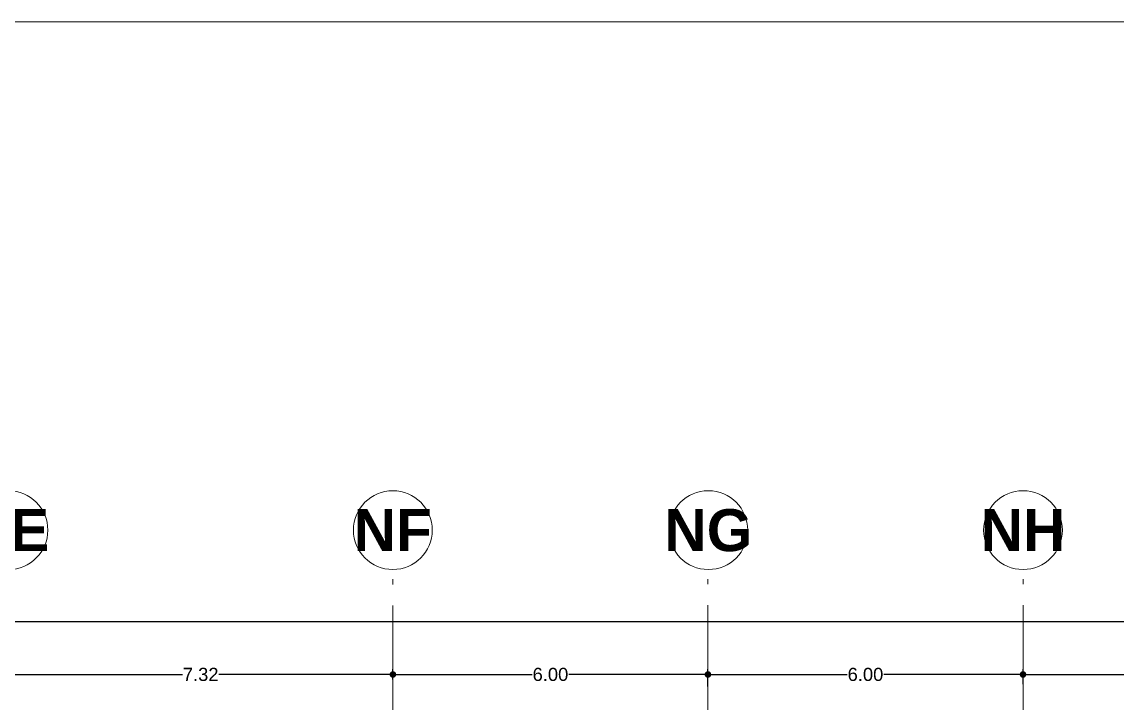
# Model space of a CAD drawing. Header units: metres. Extents: x -22 to 564, y 0 to 143.
# Drawn here: x 312.54 to 333.4, y 56 to 68.98 of the extents above; entities that cross this region are included whole.
import ezdxf
from ezdxf.enums import TextEntityAlignment as Align

# ---------------------------------------------------------------- set-up
doc = ezdxf.new("R2010")
doc.units = ezdxf.units.M
doc.linetypes.add('EJES630', pattern=[6.3, 5.5, -0.4, 0, -0.4])
for name, color, linetype in [('COTAS EJES', 8, 'Continuous'), ('EJES BOLAS', 11, 'Continuous'), ('EJES TEXTOS', 3, 'Continuous')]:
    doc.layers.add(name, color=color, linetype=linetype)
doc.layers.add('EJES', color=11, linetype='EJES630', lineweight=0)
doc.layers.add('XREF PIE 1.100$0$G-ANNO-TTLB', color=7, linetype='Continuous', lineweight=9)
doc.styles.add('COTAS', font='arial.ttf')
doc.styles.add('EJES', font='arialbd.ttf', dxfattribs={"height": 0.8})
doc.dimstyles.new('100 EJES', dxfattribs={"dimtxt": 0.25, "dimasz": 0.125, "dimexe": 0.1, "dimexo": 0.1, "dimgap": 0.025, "dimtad": 0, "dimtih": 1, "dimtoh": 1, "dimzin": 1, "dimdsep": 46, "dimtxsty": 'COTAS', "dimblk": 'DOT', "dimcen": 0.1, "dimclrd": 256, "dimclre": 256, "dimclrt": 7, "dimadec": 0, "dimazin": 1, "dimtfac": 1, "dimtofl": 0, "dimtmove": 2, "dimatfit": 3, "dimfxl": 1, "dimtolj": 1, "dimtzin": 1, "dimlwd": 25, "dimlwe": -1, "dimarcsym": 0})

# ---------------------------------------------------------------- blocks, each defined once
blk = doc.blocks.new('XREF PIE 1.100$0$ZUM-TB-XX-PP_PIE DE PLANO - ZUM_TB_PP_XX__PIE DE PLANO 90x60cm-1443826-PLANTA BAJA GENERAL')
at = {"layer": 'XREF PIE 1.100$0$G-ANNO-TTLB', "lineweight": 20}
blk.add_line((0.3018, 0.595), (-0.4632, 0.595), dxfattribs=at)
blk = doc.blocks.new('EJE')
at = {"linetype": 'Continuous', "lineweight": 5}
blk.add_circle((0, 0), 0.75, dxfattribs=at)
at = {"layer": 'EJES TEXTOS', "style": 'EJES'}
blk.add_attdef('EJE', text='', height=0.8, dxfattribs=at).set_placement((0, 0), align=Align.MIDDLE_CENTER)
blk = doc.blocks.new('_DOT')
at = {"color": 0, "linetype": 'ByBlock', "lineweight": -2}
blk.add_line((-0.5, 0), (-1, 0), dxfattribs=at)
at = {"color": 0, "linetype": 'ByBlock', "lineweight": -2, "const_width": 0.5}
blk.add_lwpolyline([(-0.25, 0, 1), (0.25, 0, 1)], format="xyb", close=True, dxfattribs=at)
blk = doc.blocks.new('*D82')
at = {"layer": 'COTAS EJES', "transparency": 16777216}
for p, q in [((312.289, 56.451), (312.289, 56.648)), ((319.609, 56.451), (319.609, 56.648))]:
    blk.add_line(p, q, dxfattribs=at)
at = {"layer": 'COTAS EJES', "lineweight": 25, "transparency": 16777216}
for p, q in [((312.414, 56.548), (315.601, 56.548)), ((319.484, 56.548), (316.296, 56.548))]:
    blk.add_line(p, q, dxfattribs=at)
at = {"layer": 'COTAS EJES', "lineweight": 25, "transparency": 16777216, "xscale": 0.125, "yscale": 0.125, "zscale": 0.125, "rotation": 180}
blk.add_blockref('_DOT', (312.289, 56.548), dxfattribs=at)
at = {"layer": 'COTAS EJES', "lineweight": 25, "transparency": 16777216, "xscale": 0.125, "yscale": 0.125, "zscale": 0.125}
blk.add_blockref('_DOT', (319.609, 56.548), dxfattribs=at)
at = {"layer": 'COTAS EJES', "color": 7, "transparency": 16777216, "insert": (315.949, 56.548), "char_height": 0.25, "attachment_point": 5, "style": 'COTAS'}
blk.add_mtext('\\A1;7.32', dxfattribs=at)
blk = doc.blocks.new('*D83')
at = {"layer": 'COTAS EJES', "transparency": 16777216}
for p, q in [((319.609, 56.451), (319.609, 56.648)), ((325.608, 56.32), (325.608, 56.648))]:
    blk.add_line(p, q, dxfattribs=at)
at = {"layer": 'COTAS EJES', "lineweight": 25, "transparency": 16777216}
for p, q in [((319.734, 56.548), (322.259, 56.548)), ((325.483, 56.548), (322.958, 56.548))]:
    blk.add_line(p, q, dxfattribs=at)
at = {"layer": 'COTAS EJES', "lineweight": 25, "transparency": 16777216, "xscale": 0.125, "yscale": 0.125, "zscale": 0.125, "rotation": 180}
blk.add_blockref('_DOT', (319.609, 56.548), dxfattribs=at)
at = {"layer": 'COTAS EJES', "lineweight": 25, "transparency": 16777216, "xscale": 0.125, "yscale": 0.125, "zscale": 0.125}
blk.add_blockref('_DOT', (325.608, 56.548), dxfattribs=at)
at = {"layer": 'COTAS EJES', "color": 7, "transparency": 16777216, "insert": (322.609, 56.548), "char_height": 0.25, "attachment_point": 5, "style": 'COTAS'}
blk.add_mtext('\\A1;6.00', dxfattribs=at)
blk = doc.blocks.new('*D85')
at = {"layer": 'COTAS EJES', "transparency": 16777216}
for p, q in [((325.608, 56.32), (325.608, 56.648)), ((331.608, 56.364), (331.608, 56.648))]:
    blk.add_line(p, q, dxfattribs=at)
at = {"layer": 'COTAS EJES', "lineweight": 25, "transparency": 16777216}
for p, q in [((325.733, 56.548), (328.259, 56.548)), ((331.483, 56.548), (328.958, 56.548))]:
    blk.add_line(p, q, dxfattribs=at)
at = {"layer": 'COTAS EJES', "lineweight": 25, "transparency": 16777216, "xscale": 0.125, "yscale": 0.125, "zscale": 0.125, "rotation": 180}
blk.add_blockref('_DOT', (325.608, 56.548), dxfattribs=at)
at = {"layer": 'COTAS EJES', "lineweight": 25, "transparency": 16777216, "xscale": 0.125, "yscale": 0.125, "zscale": 0.125}
blk.add_blockref('_DOT', (331.608, 56.548), dxfattribs=at)
at = {"layer": 'COTAS EJES', "color": 7, "transparency": 16777216, "insert": (328.608, 56.548), "char_height": 0.25, "attachment_point": 5, "style": 'COTAS'}
blk.add_mtext('\\A1;6.00', dxfattribs=at)
blk = doc.blocks.new('*D86')
at = {"layer": 'COTAS EJES', "transparency": 16777216}
for p, q in [((331.608, 56.364), (331.608, 56.648)), ((337.609, 56.362), (337.609, 56.648))]:
    blk.add_line(p, q, dxfattribs=at)
at = {"layer": 'COTAS EJES', "lineweight": 25, "transparency": 16777216}
for p, q in [((331.733, 56.548), (334.259, 56.548)), ((337.484, 56.548), (334.959, 56.548))]:
    blk.add_line(p, q, dxfattribs=at)
at = {"layer": 'COTAS EJES', "lineweight": 25, "transparency": 16777216, "xscale": 0.125, "yscale": 0.125, "zscale": 0.125, "rotation": 180}
blk.add_blockref('_DOT', (331.608, 56.548), dxfattribs=at)
at = {"layer": 'COTAS EJES', "lineweight": 25, "transparency": 16777216, "xscale": 0.125, "yscale": 0.125, "zscale": 0.125}
blk.add_blockref('_DOT', (337.609, 56.548), dxfattribs=at)
at = {"layer": 'COTAS EJES', "color": 7, "transparency": 16777216, "insert": (334.609, 56.548), "char_height": 0.25, "attachment_point": 5, "style": 'COTAS'}
blk.add_mtext('\\A1;6.00', dxfattribs=at)
blk = doc.blocks.new('*D75')
at = {"layer": 'COTAS EJES', "transparency": 16777216}
for p, q in [((284.888, 57.451), (284.888, 57.648)), ((337.609, 57.417), (337.609, 57.648))]:
    blk.add_line(p, q, dxfattribs=at)
at = {"layer": 'COTAS EJES', "lineweight": 25, "transparency": 16777216}
for p, q in [((285.013, 57.548), (310.803, 57.548)), ((337.484, 57.548), (311.694, 57.548))]:
    blk.add_line(p, q, dxfattribs=at)
at = {"layer": 'COTAS EJES', "lineweight": 25, "transparency": 16777216, "xscale": 0.125, "yscale": 0.125, "zscale": 0.125, "rotation": 180}
blk.add_blockref('_DOT', (284.888, 57.548), dxfattribs=at)
at = {"layer": 'COTAS EJES', "lineweight": 25, "transparency": 16777216, "xscale": 0.125, "yscale": 0.125, "zscale": 0.125}
blk.add_blockref('_DOT', (337.609, 57.548), dxfattribs=at)
at = {"layer": 'COTAS EJES', "color": 7, "transparency": 16777216, "insert": (311.249, 57.548), "char_height": 0.25, "attachment_point": 5, "style": 'COTAS'}
blk.add_mtext('\\A1;52.72', dxfattribs=at)

msp = doc.modelspace()

# ---------------------------------------------------------------- block references
at = {"layer": 'XREF PIE 1.100$0$G-ANNO-TTLB', "xscale": 100.0000000000004, "yscale": 100.0000000000004, "zscale": 100.0000000000004}
msp.add_blockref('XREF PIE 1.100$0$ZUM-TB-XX-PP_PIE DE PLANO - ZUM_TB_PP_XX__PIE DE PLANO 90x60cm-1443826-PLANTA BAJA GENERAL', (320.902, 9.479), dxfattribs=at)

# ---------------------------------------------------------------- next in the draw order: linework, layer by layer
at = {"layer": 'EJES'}
for p, q in [((319.609, 33.163), (319.609, 58.548)), ((325.61, 33.166), (325.608, 58.548)), ((331.61, 33.166), (331.608, 58.548))]:
    msp.add_line(p, q, dxfattribs=at)

# ---------------------------------------------------------------- next in the draw order: block references
at = {"layer": 'EJES BOLAS'}
for p, values in [((312.288, 59.298, 0), {'EJE': 'NE'}), ((319.608, 59.298, 0), {'EJE': 'NF'}), ((325.616, 59.297, 0), {'EJE': 'NG'}), ((331.608, 59.298, 0), {'EJE': 'NH'})]:
    msp.add_blockref('EJE', p, dxfattribs=at).add_auto_attribs(values)

# ---------------------------------------------------------------- next in the draw order: dimensions: what is measured, and where the dimension line sits
at = {"layer": 'COTAS EJES'}
for base, p1, p2, picture, middle in [((337.609, 57.548, -0.001), (284.888, 57.351, 0), (337.609, 57.317, 0), '*D75', (311.249, 57.548, -0.001)), ((319.609, 56.548, 0), (312.289, 56.351, 0), (319.609, 56.351, 0), '*D82', (315.949, 56.548, 0)), ((325.608, 56.548, 0), (319.609, 56.351, 0), (325.608, 56.22, 0), '*D83', (322.609, 56.548, 0)), ((331.608, 56.548, 0), (325.608, 56.22, 0), (331.608, 56.264, 0), '*D85', (328.608, 56.548, 0)), ((337.609, 56.548, 0), (331.608, 56.264, 0), (337.609, 56.262, 0), '*D86', (334.609, 56.548, 0))]:
    dim = msp.add_linear_dim(base=base, p1=p1, p2=p2, dimstyle='100 EJES', dxfattribs=at)
    dim.commit()
    dim.dimension.update_dxf_attribs({"geometry": picture, "text_midpoint": middle})

doc.saveas('drawing.dxf')
